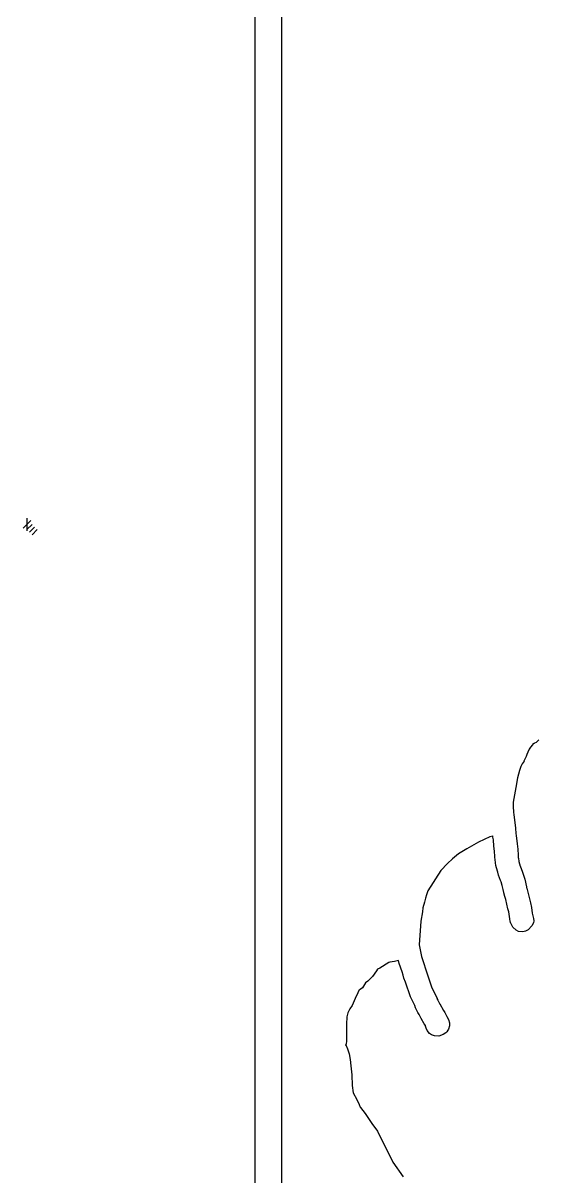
# Model space of a CAD drawing. Extents: x -1 to 598, y -1077 to 3722.
# Drawn here: x -0.8 to 105.6, y 162.5 to 400.4 of the extents above; entities that cross this region are included whole.
import ezdxf

# ---------------------------------------------------------------- set-up
doc = ezdxf.new("R2010")
doc.units = 0

msp = doc.modelspace()

# ---------------------------------------------------------------- linework, layer by layer
at = {"layer": 'Calque_1'}
for p, q in [((47.0844, 0.000291), (47.0844, 772.106)), ((52.5848, 13.5205), (52.6377, 768.826)), ((105.631, 252.598), (105.04, 252.069)), ((103.558, 250.534), (103.123, 249.581)), ((103.596, 250.666), (103.558, 250.534)), ((103.606, 250.666), (103.596, 250.666)), ((103.891, 251.063), (103.606, 250.666)), ((104.27, 251.566), (103.89, 251.063)), ((104.336, 251.619), (104.27, 251.566)), ((104.648, 251.83), (104.336, 251.618)), ((104.709, 251.883), (104.648, 251.83)), ((105.041, 252.069), (104.71, 251.884)), ((102.203, 247.65), (101.903, 247.068)), ((102.551, 248.206), (102.203, 247.651)), ((102.991, 249.158), (102.55, 248.206)), ((103.124, 249.555), (102.992, 249.158)), ((101.634, 246.248), (101.178, 244.74)), ((101.81, 246.909), (101.634, 246.248)), ((101.903, 247.068), (101.81, 246.883)), ((100.886, 242.782), (100.318, 239.713)), ((101.178, 244.74), (100.885, 242.782)), ((100.318, 239.713), (100.333, 238.893)), ((100.333, 238.866), (100.361, 237.649)), ((100.361, 237.649), (100.371, 237.596)), ((100.371, 237.596), (100.466, 237.173)), ((100.466, 237.173), (100.825, 234.395)), ((100.825, 234.394), (100.876, 233.283)), ((100.877, 233.283), (100.952, 232.886)), ((93.1708, 231.511), (90.7573, 230.082)), ((95.4859, 232.569), (93.1708, 231.511)), ((96.1047, 232.754), (95.4859, 232.569)), ((96.123, 232.542), (96.105, 232.78)), ((96.2278, 231.987), (96.123, 232.543)), ((96.3482, 230.69), (96.2275, 231.987)), ((100.951, 232.886), (101.124, 231.14)), ((101.125, 231.14), (101.255, 230.029)), ((89.0261, 229.103), (87.7725, 228.045)), ((90.7573, 230.082), (89.0261, 229.103)), ((96.4752, 229.606), (96.3482, 230.691)), ((96.5593, 228.627), (96.4754, 229.579)), ((96.5022, 228.388), (96.5593, 228.626)), ((101.255, 230.029), (101.356, 228.785)), ((101.355, 228.785), (101.376, 228.23)), ((86.7528, 227.118), (85.3989, 225.61)), ((87.7725, 228.044), (86.7531, 227.118)), ((96.6381, 227.277), (96.5019, 228.388)), ((96.6546, 227.224), (96.6387, 227.277)), ((96.7651, 226.642), (96.654, 227.224)), ((97.0864, 225.504), (96.7654, 226.642)), ((101.377, 228.23), (101.391, 228.177)), ((101.391, 228.177), (101.517, 227.489)), ((101.517, 227.489), (101.773, 226.563)), ((101.772, 226.589), (101.802, 226.404)), ((101.802, 226.404), (102.178, 225.478)), ((85.3989, 225.61), (82.7206, 221.483)), ((97.1192, 225.319), (97.0861, 225.504)), ((97.2652, 224.711), (97.1194, 225.32)), ((97.5065, 224.102), (97.2647, 224.711)), ((97.2647, 224.711), (97.2647, 224.711)), ((97.71, 223.599), (97.5065, 224.102)), ((102.179, 225.478), (102.7, 223.864)), ((102.699, 223.864), (103.065, 222.276)), ((82.7206, 221.483), (82.457, 220.636)), ((97.8558, 223.308), (97.71, 223.599)), ((98.0746, 222.568), (97.8555, 223.309)), ((98.2786, 221.694), (98.0748, 222.567)), ((98.3712, 221.086), (98.2783, 221.695)), ((103.065, 222.277), (103.092, 222.092)), ((103.092, 222.091), (103.119, 222.012)), ((103.119, 221.986), (103.407, 220.928)), ((82.0178, 219.102), (81.6747, 217.938)), ((82.2239, 219.948), (82.0178, 219.101)), ((82.457, 220.636), (82.2239, 219.948)), ((98.3712, 221.059), (98.3712, 221.086)), ((98.5265, 220.53), (98.3714, 221.059)), ((98.5487, 220.504), (98.5265, 220.53)), ((98.7813, 219.631), (98.5487, 220.504)), ((99.2205, 217.752), (98.7813, 219.631)), ((103.408, 220.927), (103.866, 218.969)), ((103.865, 218.969), (104.114, 218.017)), ((81.5786, 217.091), (81.2556, 215.186)), ((81.6747, 217.964), (81.5786, 217.091)), ((99.3983, 217.091), (99.2205, 217.753)), ((99.6007, 215.662), (99.398, 217.091)), ((104.114, 218.017), (104.263, 216.827)), ((104.263, 216.826), (104.375, 216.27)), ((81.2556, 215.186), (80.9222, 210.291)), ((99.7068, 215.133), (99.6009, 215.662)), ((99.7063, 215.133), (99.7063, 215.133)), ((99.7063, 215.133), (99.7063, 215.133)), ((99.7163, 215.106), (99.7063, 215.132)), ((99.7444, 214.974), (99.7163, 215.106)), ((99.783, 214.842), (99.7441, 214.975)), ((99.8034, 214.789), (99.7832, 214.842)), ((100.242, 213.969), (99.8031, 214.789)), ((104.195, 214.207), (103.397, 213.44)), ((104.503, 214.842), (104.195, 214.207)), ((104.375, 216.271), (104.502, 215.716)), ((104.375, 216.271), (104.375, 216.271)), ((104.502, 215.715), (104.585, 215.292)), ((104.586, 215.292), (104.503, 214.842)), ((100.936, 213.307), (100.242, 213.969)), ((101.426, 213.096), (100.936, 213.308)), ((102.284, 213.016), (101.426, 213.095)), ((102.846, 213.148), (102.284, 213.016)), ((103.398, 213.439), (102.846, 213.148)), ((80.9222, 210.291), (81.3855, 207.883)), ((76.6349, 207.063), (75.8205, 206.852)), ((76.7976, 206.454), (76.6349, 207.063)), ((81.3855, 207.883), (81.9451, 206.269)), ((72.1232, 204.92), (71.3205, 203.782)), ((72.3076, 205.264), (72.1232, 204.92)), ((72.3301, 205.264), (72.3076, 205.264)), ((72.813, 205.528), (72.3301, 205.264)), ((74.6955, 206.693), (72.813, 205.529)), ((74.8754, 206.772), (74.6955, 206.693)), ((75.8205, 206.851), (74.8587, 206.772)), ((74.8587, 206.746), (74.8754, 206.773)), ((77.4014, 204.735), (76.7979, 206.481)), ((77.6242, 204.073), (77.4014, 204.735)), ((81.9451, 206.269), (82.1935, 205.555)), ((82.1935, 205.555), (82.2467, 205.37)), ((82.2467, 205.37), (82.3599, 204.92)), ((82.3599, 204.92), (82.6425, 204.153)), ((69.8483, 202.459), (69.2035, 201.48)), ((70.3161, 202.83), (69.8483, 202.46)), ((71.3205, 203.782), (70.3158, 202.803)), ((77.7927, 203.438), (77.6242, 204.073)), ((78.102, 202.592), (77.7924, 203.439)), ((79.1288, 199.602), (78.102, 202.592)), ((82.6425, 204.153), (83.5371, 201.481)), ((68.2415, 200.343), (67.8626, 199.576)), ((68.2815, 200.422), (68.2415, 200.343)), ((68.5087, 200.925), (68.2815, 200.422)), ((68.554, 200.978), (68.509, 200.952)), ((68.7328, 201.083), (68.554, 200.951)), ((69.2035, 201.48), (68.7328, 201.083)), ((69.2035, 201.48), (69.2035, 201.48)), ((83.5371, 201.48), (84.4213, 199.734)), ((67.1112, 197.803), (66.6291, 197.089)), ((67.3102, 198.279), (67.1117, 197.803)), ((67.1117, 197.803), (67.1117, 197.803)), ((67.1117, 197.803), (67.1117, 197.803)), ((67.7036, 199.231), (67.3102, 198.279)), ((67.8626, 199.575), (67.7036, 199.231)), ((80.0282, 197.803), (79.1288, 199.602)), ((80.007, 197.803), (80.0282, 197.803)), ((80.1954, 197.326), (80.007, 197.802)), ((84.421, 199.734), (84.6081, 199.258)), ((84.6081, 199.258), (84.5861, 199.258)), ((84.5861, 199.258), (84.7592, 198.914)), ((84.7592, 198.887), (85.2055, 198.093)), ((85.2058, 198.12), (85.9104, 196.744)), ((65.9936, 195.448), (65.9055, 193.94)), ((66.2325, 196.295), (65.9934, 195.449)), ((65.9936, 195.448), (65.9936, 195.448)), ((66.6291, 197.088), (66.2325, 196.294)), ((80.6751, 196.374), (80.1954, 197.327)), ((80.9312, 195.924), (80.6751, 196.374)), ((81.3281, 195.104), (80.9312, 195.924)), ((85.9104, 196.744), (86.2054, 196.347)), ((86.2054, 196.347), (86.6364, 195.527)), ((86.6364, 195.527), (87.0018, 194.919)), ((65.9055, 193.94), (65.9314, 192.009)), ((81.9866, 193.993), (81.3281, 195.104)), ((82.202, 193.675), (81.9866, 193.993)), ((82.2451, 193.516), (82.202, 193.675)), ((82.371, 193.12), (82.2451, 193.517)), ((82.5705, 192.67), (82.371, 193.12)), ((86.9436, 192.908), (86.8081, 192.696)), ((87.1605, 193.596), (86.9436, 192.908)), ((87.0018, 194.919), (87.1782, 194.258)), ((87.1782, 194.257), (87.1605, 193.596)), ((65.9108, 190.368), (65.8036, 189.574)), ((65.9314, 191.267), (65.9113, 190.473)), ((65.9116, 190.474), (65.9116, 190.368)), ((65.9116, 190.368), (65.9116, 190.368)), ((65.9314, 192.008), (65.9314, 192.008)), ((65.9314, 192.008), (65.9314, 191.267)), ((83.0828, 192.035), (82.5705, 192.67)), ((83.4577, 191.77), (83.0828, 192.061)), ((84.0874, 191.532), (83.4577, 191.77)), ((85.0015, 191.479), (84.0874, 191.532)), ((85.8998, 191.797), (85.0015, 191.48)), ((86.4189, 192.167), (85.8995, 191.797)), ((86.606, 192.405), (86.4189, 192.167)), ((86.8081, 192.696), (86.6062, 192.405)), ((65.8036, 189.574), (65.8063, 189.733)), ((65.8063, 189.733), (65.8253, 189.68)), ((65.8256, 189.68), (66.1283, 188.86)), ((66.1283, 188.86), (66.4585, 187.855)), ((66.4585, 187.854), (66.7122, 186.637)), ((66.7117, 186.637), (66.8006, 185.367)), ((66.7122, 186.637), (66.7122, 186.637)), ((66.8006, 185.367), (67.0136, 183.515)), ((67.0131, 183.515), (67.1128, 181.319)), ((67.0136, 183.515), (67.0136, 183.515)), ((67.1128, 181.319), (67.2901, 179.811)), ((67.2901, 179.811), (68.0648, 178.435)), ((68.0648, 178.435), (68.5413, 177.377)), ((68.5413, 177.377), (68.7551, 176.822)), ((68.7551, 176.821), (68.786, 176.768)), ((68.786, 176.768), (69.7922, 175.525)), ((69.7922, 175.525), (71.153, 173.461)), ((71.153, 173.487), (72.3219, 171.873)), ((72.3219, 171.874), (73.4297, 169.652)), ((73.4297, 169.651), (74.3288, 167.905)), ((74.329, 167.905), (75.522, 165.471)), ((75.522, 165.471), (77.5892, 162.455))]:
    msp.add_line(p, q, dxfattribs=at)
at = {"layer": 'Layer 1'}
for p, q in [((0.793749, 297.794), (-0.793749, 296.206)), ((0.793749, 297.794), (-0.793749, 296.206)), ((0, 298.323), (0, 295.677)), ((0, 298.323), (0, 295.677)), ((1.05833, 297), (0, 295.94167)), ((1.05833, 297), (0, 295.942)), ((1.5875, 296.471), (0.529169, 295.413)), ((1.5875, 296.471), (0.52917, 295.41267)), ((2.11666, 295.942), (1.05833, 294.88367)), ((2.11666, 295.942), (1.05833, 294.884))]:
    msp.add_line(p, q, dxfattribs=at)

doc.saveas('drawing.dxf')
